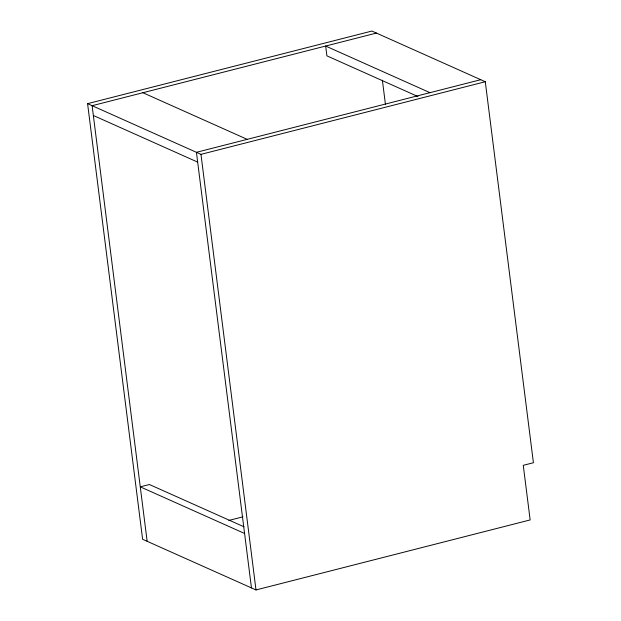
<?xml version="1.0" encoding="UTF-8"?>
<svg xmlns="http://www.w3.org/2000/svg" width="621" height="621" viewBox="0 0 621 621"><rect width="100%" height="100%" fill="white"/><g stroke="black" fill="none" stroke-linecap="round" stroke-linejoin="round"><path stroke-width="0.93" d="M87.584 103.66L371.901 31.05L485.28 81.731L533.416 462.738L523.262 465.331L530.155 519.932L255.999 589.95L142.613 539.269L87.584 103.66L200.971 154.35L485.28 81.731M376.435 33.076L92.118 105.694L147.146 541.295M480.747 79.705L196.43 152.316L251.458 587.924M228.831 520.429L242.92 516.835M429.98 92.669L325.668 46.047L326.902 55.843L417.956 96.542M142.892 92.723L247.205 139.352M93.36 115.49L197.672 162.12M243.999 526.794L149.405 484.512L140.268 486.841L244.581 533.47M382.389 80.225L385.431 104.274M200.971 154.35L255.999 589.95"/></g></svg>
